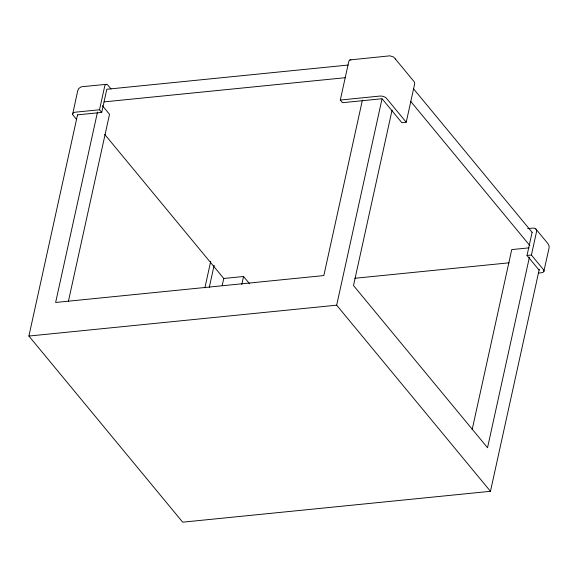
<?xml version="1.0" encoding="UTF-8"?>
<svg xmlns="http://www.w3.org/2000/svg" width="578" height="578" viewBox="0 0 578 578"><rect width="100%" height="100%" fill="white"/><g stroke="black" fill="none" stroke-linecap="round" stroke-linejoin="round"><path stroke-width="0.87" d="M72.64 114.278L77.719 90.724L78.666 88.629L80.783 87.054L82.199 86.693L105.911 84.388M539.288 269.261L490.462 491.307L182.691 522.172L28.9 336.049L77.524 114.885M97.501 112.031L55.633 302.467L323.832 275.569L362.406 100.124M77.531 114.849L101.714 112.421L99.517 109.762L104.611 86.592A5 2.341 84.3 0 1 107.739 85.038L111.034 89.026M101.714 112.421L106.814 89.25L348.231 65.039M68.428 301.203L109.524 114.299L102.378 105.651M204.887 287.822L210.703 261.364M209.279 287.382L214.127 265.331M222.205 285.525L223.758 278.473L104.69 134.378M241.799 284.419L243.54 276.486L223.758 278.473M395.374 58.985L413.913 81.419A5 3.62 -39.6 0 1 414.57 84.301L406.233 122.218L401.833 122.659L382.065 98.73L342.494 102.696L340.298 100.037L348.635 62.121A5 2.341 84.3 0 1 350.897 59.888M490.462 491.307L336.671 305.184L382.007 98.983M392.079 110.102L353.505 285.546L487.529 447.74L529.397 257.304M472.197 429.447L511.74 249.595L528.949 247.868M539.101 270.107L527.013 255.483L532.107 232.305M538.609 273.033L541.297 272.765A5 2.529 12.4 0 0 543.493 269.666L531.413 255.043L536.507 231.865A5 3.62 -39.6 0 0 533.039 228.093L527.663 228.635M543.761 271.674L549.1 247.883L549.093 245.925L547.958 243.641L535.871 229.018M349.957 59.91L389.969 55.828L393.582 57.041L395.612 59.274M104.119 101.88L345.413 77.683M99.517 109.762L75.335 112.19A5 2.529 12.4 0 0 73.139 115.289L76.433 119.278M340.298 100.037L379.869 96.071A5 2.529 12.4 0 1 386.458 98.289L406.233 122.218M527.013 255.483L531.413 255.043M354.791 278.285L509.074 262.817M28.9 336.049L336.671 305.184M413.357 88.593L532.143 232.349M410.734 101.425L529.802 245.52M243.54 276.486L249.588 283.798"/></g></svg>
